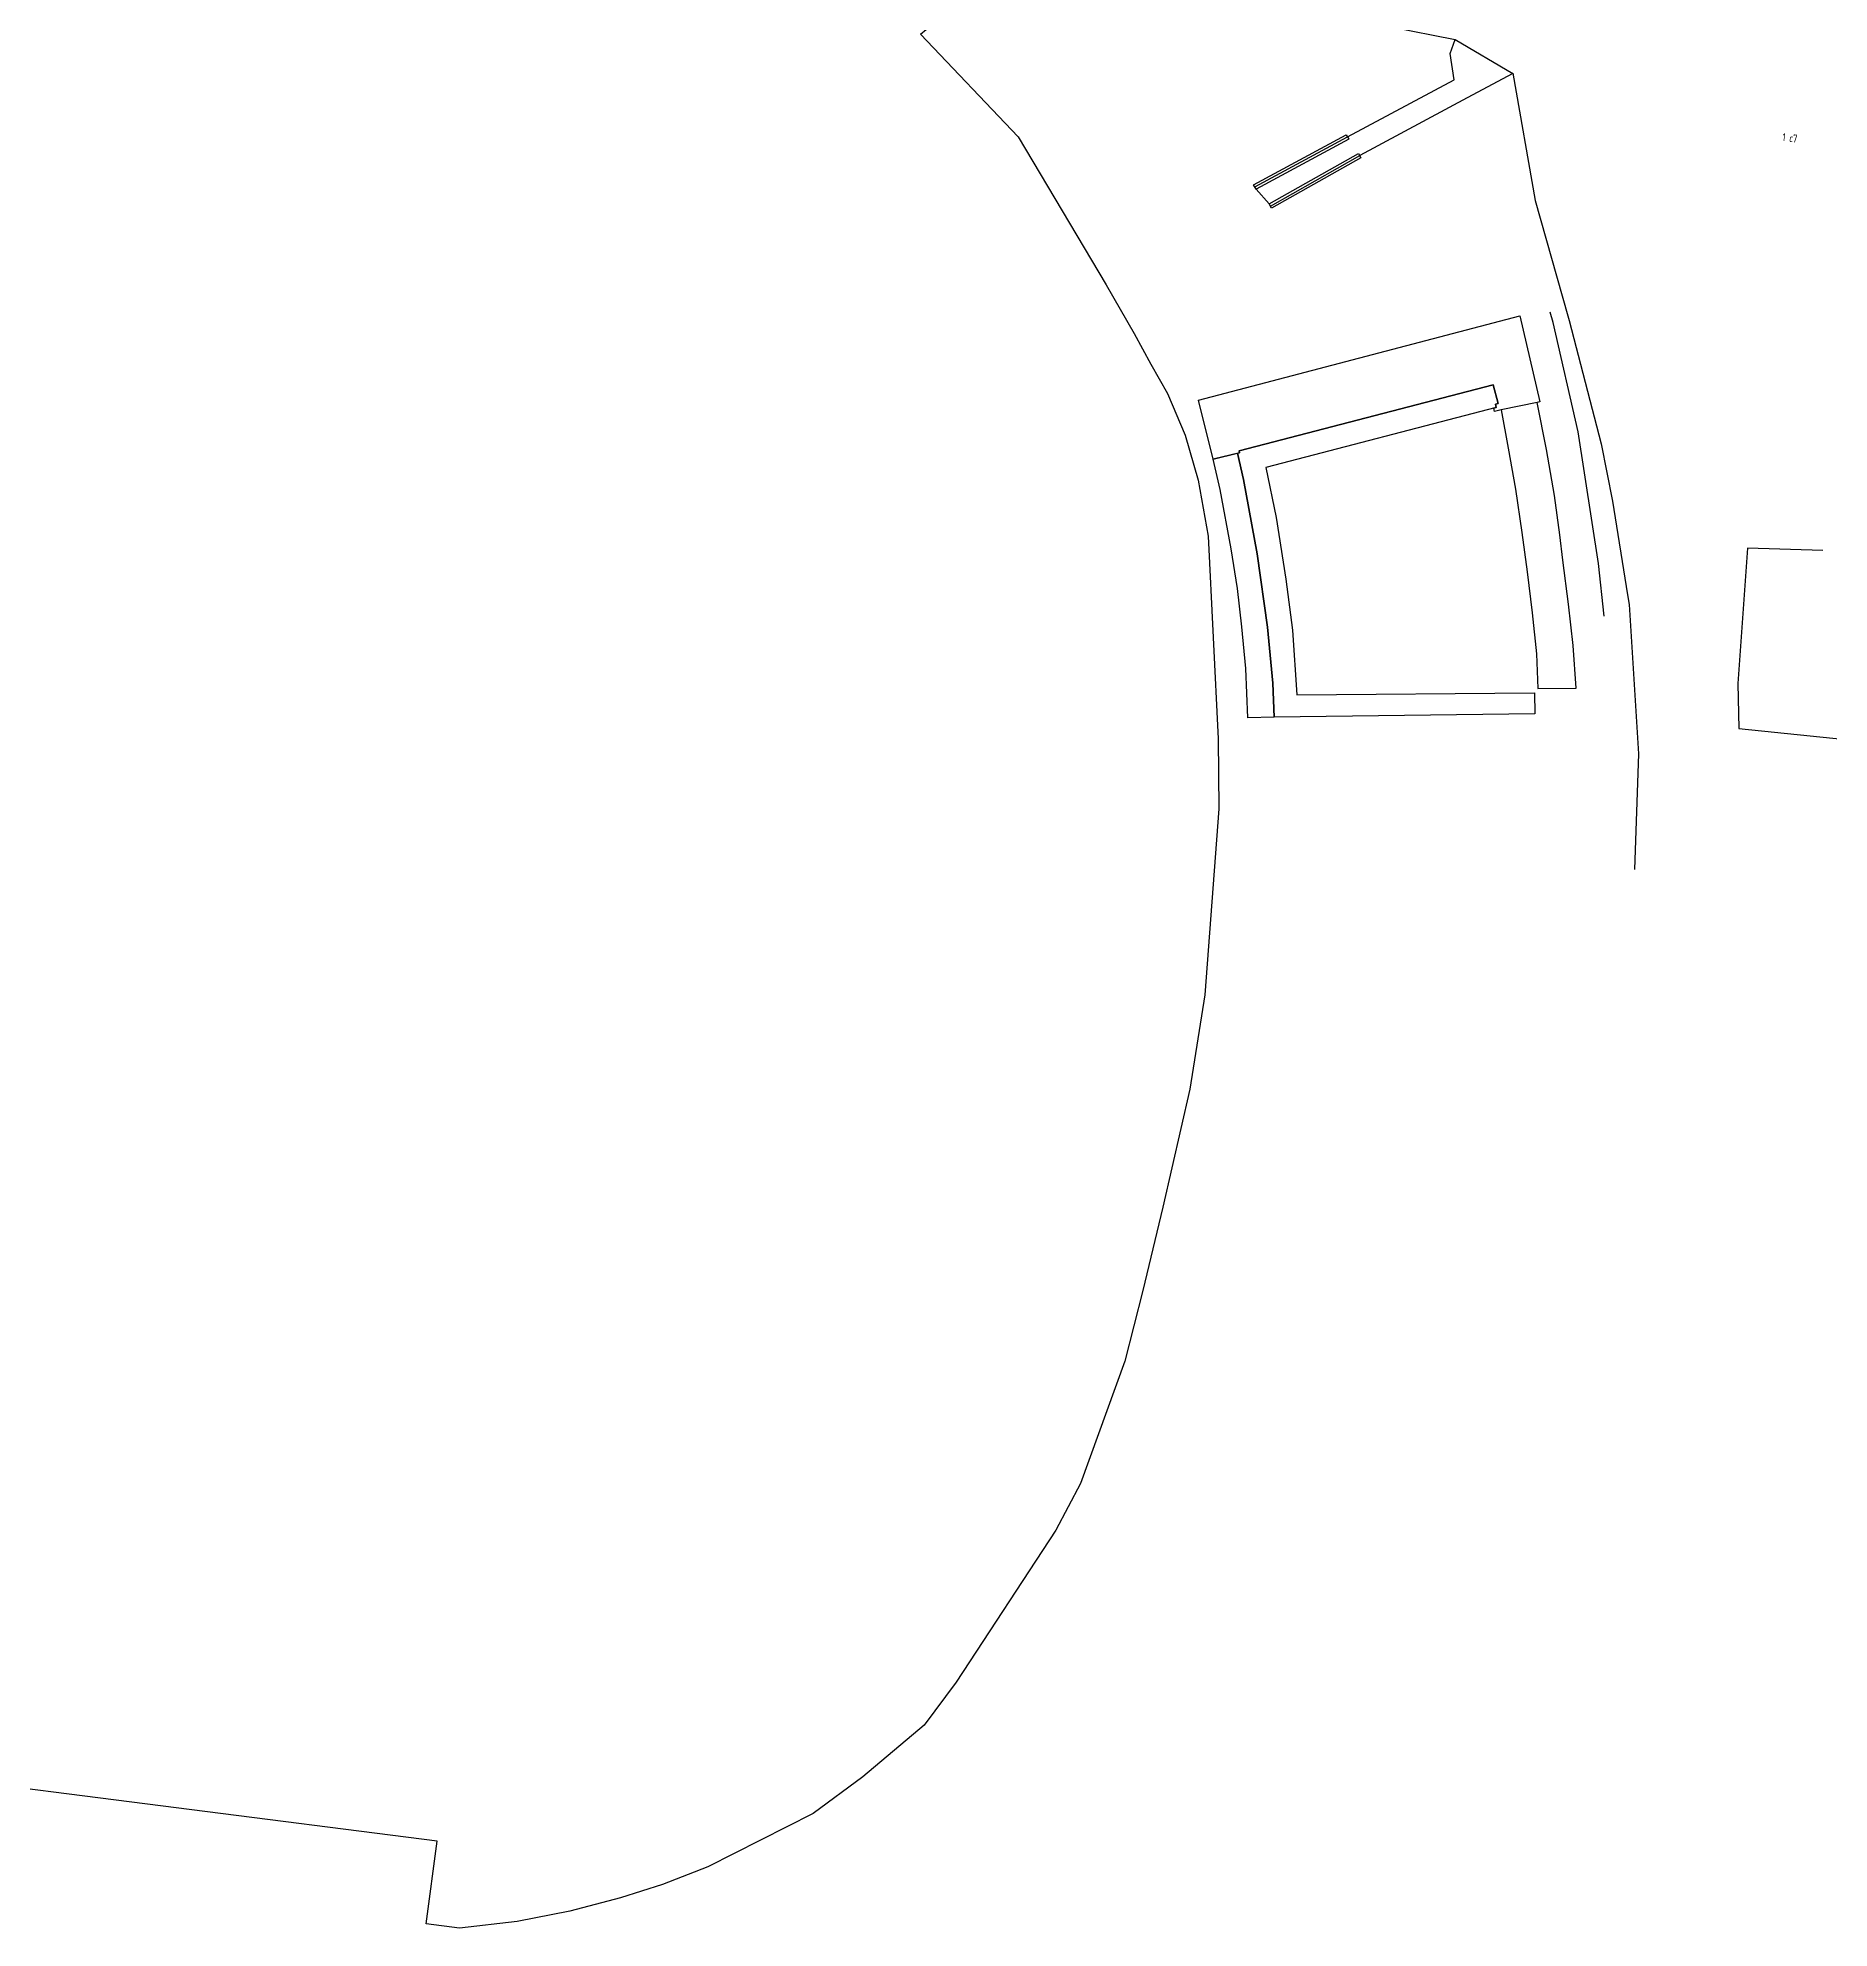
# Model space of a CAD drawing. Header units: metres. Extents: x 344448 to 345503, y 6651479 to 6652258.
# Drawn here: x 344830.2 to 345109.9, y 6651493 to 6651788.2 of the extents above; entities that cross this region are included whole.
import ezdxf

# ---------------------------------------------------------------- set-up
doc = ezdxf.new("R2010")
doc.units = ezdxf.units.M
for name, color, linetype in [('petr_building_addresses', 252, 'Continuous'), ('СЛОЙ_03_Здания_и_строения', 252, 'Continuous'), ('СЛОЙ_05_Элементы_зданий', 252, 'Continuous'), ('СЛОЙ_10_Границы_покрытий_', 252, 'Continuous'), ('СЛОЙ_14_Ограждения', 252, 'Continuous')]:
    doc.layers.add(name, color=color, linetype=linetype)
doc.styles.add('Ck_rus', font='isocpeur.ttf', dxfattribs={"width": 0.8, "height": 2.5})

msp = doc.modelspace()

# ---------------------------------------------------------------- linework, layer by layer
at = {"layer": 'СЛОЙ_03_Здания_и_строения', "linetype": 'Continuous'}
for points in [[(344968.02, 6651788.77), (344983.25, 6651772.74), (344997.02, 6651749.64), (345001.36, 6651742.04), (345004, 6651737.23), (345006.56, 6651732.67), (345009.34, 6651726.16), (345011.39, 6651719.12), (345012.96, 6651710.37), (345014.52, 6651678.72), (345014.61, 6651667.78), (345012.44, 6651638.75), (345010.05, 6651623.99), (345005.88, 6651605.57), (345002.71, 6651592.55), (344999.93, 6651581.52), (344993.02, 6651562.39), (344989.13, 6651555.13), (344973.56, 6651531.35), (344968.56, 6651524.66), (344959.02, 6651516.6), (344951.26, 6651510.86), (344934.79, 6651502.52), (344927.71, 6651499.78), (344921.18, 6651497.69), (344913.23, 6651495.62), (344905.01, 6651494.01), (344896.03, 6651492.95), (344890.81, 6651493.63), (344892.5, 6651506.52), (344810.96, 6651516.95)], [(345017.76, 6651723.71), (345017.85, 6651723.4), (345013.73, 6651722.41), (345011.45, 6651731.6), (345061.6, 6651744.75), (345064.71, 6651731.34), (345064.33, 6651731.26), (345058.7, 6651730.07), (345057.65, 6651729.85), (345057.53, 6651730.34), (345057.92, 6651730.44), (345057.79, 6651730.99), (345058.2, 6651731.08), (345057.44, 6651734.01), (345017.76, 6651723.71)], [(345013.73, 6651722.41), (345017.51, 6651723.32), (345018.44, 6651719.22), (345020.6, 6651707.58), (345022.22, 6651696.14), (345023.01, 6651687.38), (345023.23, 6651682.07), (345019.15, 6651682.01), (345018.82, 6651689.68), (345018.21, 6651696.22), (345017.5, 6651702.2), (345016.55, 6651708.37), (345014.79, 6651717.66), (345013.73, 6651722.41)]]:
    msp.add_lwpolyline(points, dxfattribs=at)
at = {"layer": 'СЛОЙ_05_Элементы_зданий', "linetype": 'Continuous'}
for points in [[(345063.96, 6651682.64), (345023.23, 6651682.07), (345023.01, 6651687.38), (345022.22, 6651696.14), (345020.6, 6651707.58), (345018.44, 6651719.22), (345017.51, 6651723.32), (345017.85, 6651723.4), (345017.76, 6651723.71), (345057.44, 6651734.01), (345058.2, 6651731.08), (345057.79, 6651730.99), (345057.92, 6651730.44), (345021.96, 6651721.08), (345023.54, 6651713.3), (345025.07, 6651703.66), (345026.13, 6651695.7), (345026.78, 6651685.6), (345063.91, 6651685.9), (345063.96, 6651682.64)], [(345070.43, 6651686.6), (345069.95, 6651693.3), (345069.2, 6651699.73), (345068.35, 6651706.6), (345067.84, 6651710.58), (345067.01, 6651716.71), (345065.79, 6651723.89), (345064.33, 6651731.26), (345058.7, 6651730.07), (345059.78, 6651724.11), (345060.91, 6651717.7), (345061.94, 6651710.95), (345062.74, 6651704.77), (345063.55, 6651698.41), (345064.19, 6651691.99), (345064.44, 6651686.59), (345070.43, 6651686.6)]]:
    msp.add_lwpolyline(points, dxfattribs=at)
at = {"layer": 'СЛОЙ_10_Границы_покрытий_', "linetype": 'Continuous'}
for p, q in [((345051.5, 6651787.96), (345060.54, 6651782.63)), ((345020.42, 6651764.55), (345022.45, 6651762.27))]:
    msp.add_line(p, q, dxfattribs=at)
for points in [[(344968.02, 6651788.77), (344970.64, 6651790.97), (344981.49, 6651795.05), (344993.04, 6651795.73), (345006.93, 6651794.89), (345024.77, 6651792.71), (345041.44, 6651789.9), (345051.5, 6651787.96)], [(345034.7, 6651772.72), (345051.36, 6651781.64), (345050.71, 6651785.74), (345051.5, 6651787.96)], [(345060.54, 6651782.63), (345053.4, 6651778.8), (345036.6, 6651769.8)], [(345060.53, 6651782.68), (345064.01, 6651762.77), (345069.08, 6651744.78), (345069.29, 6651744.03), (345074.31, 6651724.78), (345076.1, 6651715.85), (345078.45, 6651701.19), (345078.68, 6651699.69), (345080.13, 6651676.35), (345079.53, 6651658.28)]]:
    msp.add_lwpolyline(points, dxfattribs=at)
at = {"layer": 'СЛОЙ_14_Ограждения', "linetype": 'Continuous'}
for p, q in [((345020.23, 6651764.9), (345034.7, 6651772.72)), ((345022.65, 6651761.92), (345036.6, 6651769.8))]:
    msp.add_line(p, q, dxfattribs=at)
for points in [[(345034.89, 6651772.37), (345020.42, 6651764.55), (345020.04, 6651765.26), (345034.51, 6651773.07), (345034.89, 6651772.37)], [(345036.79, 6651769.45), (345022.84, 6651761.57), (345022.45, 6651762.27), (345036.4, 6651770.15), (345036.79, 6651769.45)], [(345074.79, 6651697.87), (345073.91, 6651706.09), (345070.72, 6651726.64), (345066.79, 6651743.71), (345066.36, 6651745.33)], [(345108.95, 6651708.12), (345097.15, 6651708.5), (345095.65, 6651687.36), (345095.81, 6651680.32), (345112.51, 6651678.63), (345147.14, 6651664.5), (345161, 6651658.24), (345179.1, 6651655.77)]]:
    msp.add_lwpolyline(points, dxfattribs=at)

# ---------------------------------------------------------------- texts
at = {"layer": 'petr_building_addresses', "linetype": 'Continuous', "insert": (345102.54, 6651772.1), "char_height": 1.25, "attachment_point": 7, "rotation": 352.5636, "style": 'Ck_rus'}
msp.add_mtext('1 с7', dxfattribs=at)

doc.saveas('drawing.dxf')
